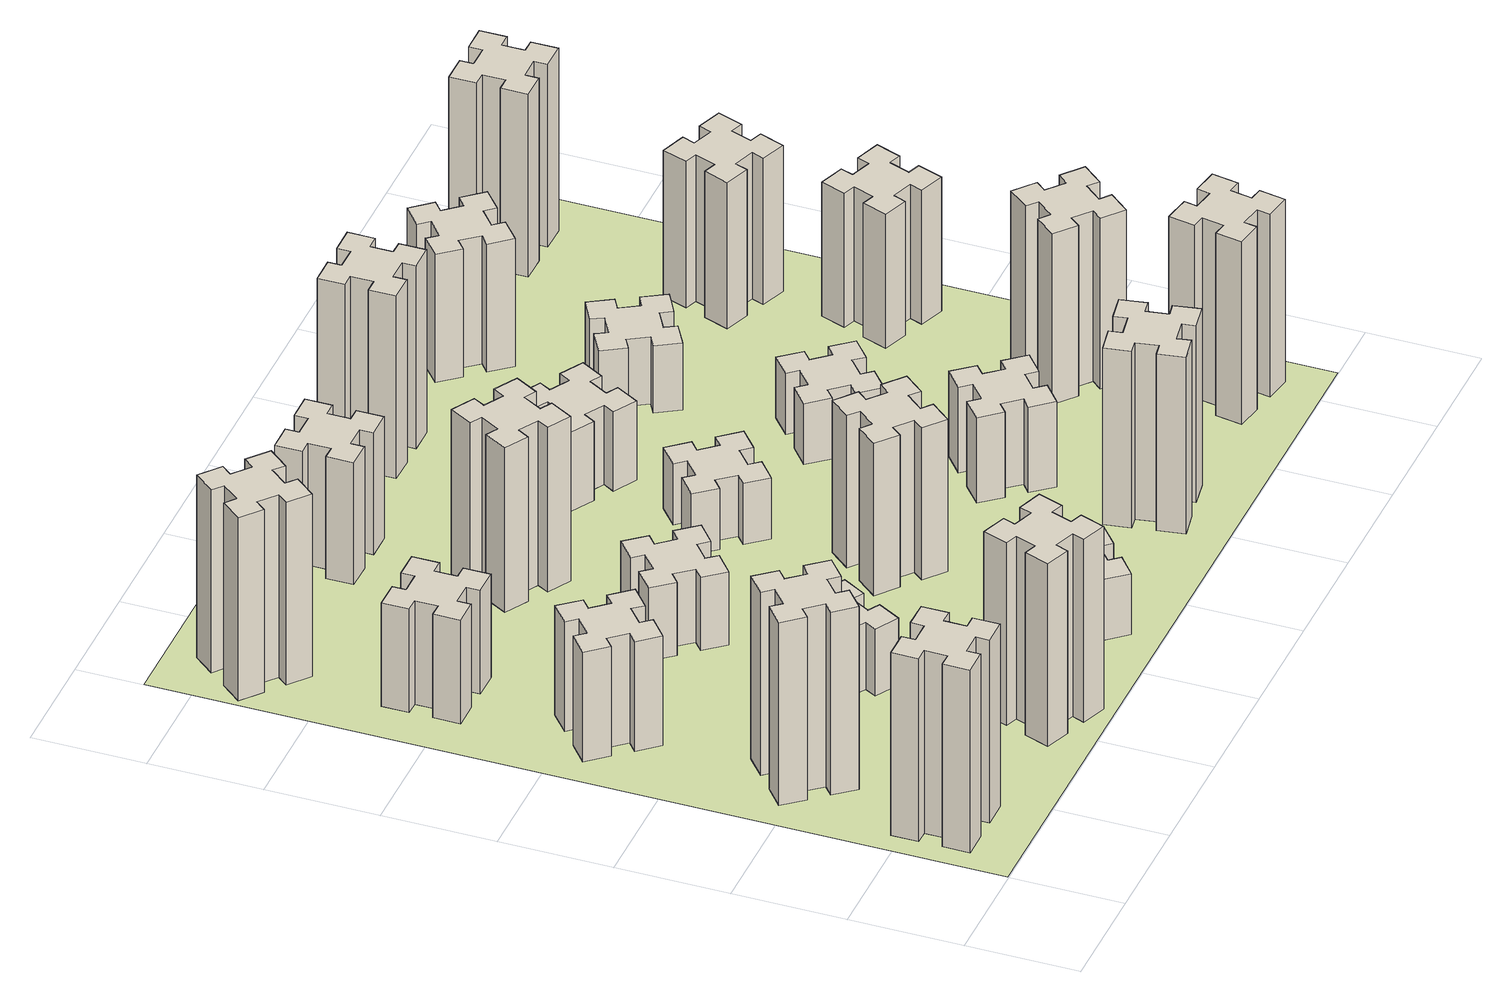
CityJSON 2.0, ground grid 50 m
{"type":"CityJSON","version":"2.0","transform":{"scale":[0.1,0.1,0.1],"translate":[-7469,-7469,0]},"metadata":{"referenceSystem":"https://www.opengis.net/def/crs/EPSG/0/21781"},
"CityObjects":{
"building1":{"type":"Building","attributes":{"class":"1000","function":"1000","usage":"1000","yearOfConstruction":2016,"roofType":"1000","measuredHeight":90,"storeysAboveGround":30,"storeysBelowGround":0},"geometry":[{"type":"Solid","lod":"1","boundaries":[[[[0,1,2,3,4,5,6,7,8,9,10,11,12,13,14,15,16,17,18,19]],[[17,16,20,21]],[[16,15,22,20]],[[15,14,23,22]],[[14,13,24,23]],[[13,12,25,24]],[[12,11,26,25]],[[11,10,27,26]],[[10,9,28,27]],[[9,8,29,28]],[[8,7,30,29]],[[7,6,31,30]],[[6,5,32,31]],[[5,4,33,32]],[[4,3,34,33]],[[3,2,35,34]],[[2,1,36,35]],[[1,0,37,36]],[[0,19,38,37]],[[19,18,39,38]],[[18,17,21,39]],[[24,25,26,27,28,29,30,31,32,33,34,35,36,37,38,39,21,20,22,23]]]]}]},
"building2":{"type":"Building","attributes":{"class":"1000","function":"1000","usage":"1000","yearOfConstruction":2016,"roofType":"1000","measuredHeight":90,"storeysAboveGround":30,"storeysBelowGround":0},"geometry":[{"type":"Solid","lod":"1","boundaries":[[[[40,41,42,43,44,45,46,47,48,49,50,51,52,53,54,55,56,57,58,59]],[[57,56,60,61]],[[56,55,62,60]],[[55,54,63,62]],[[54,53,64,63]],[[53,52,65,64]],[[52,51,66,65]],[[51,50,67,66]],[[50,49,68,67]],[[49,48,69,68]],[[48,47,70,69]],[[47,46,71,70]],[[46,45,72,71]],[[45,44,73,72]],[[44,43,74,73]],[[43,42,75,74]],[[42,41,76,75]],[[41,40,77,76]],[[40,59,78,77]],[[59,58,79,78]],[[58,57,61,79]],[[64,65,66,67,68,69,70,71,72,73,74,75,76,77,78,79,61,60,62,63]]]]}]},
"building3":{"type":"Building","attributes":{"class":"1000","function":"1000","usage":"1000","yearOfConstruction":2016,"roofType":"1000","measuredHeight":54,"storeysAboveGround":30,"storeysBelowGround":0},"geometry":[{"type":"Solid","lod":"1","boundaries":[[[[80,81,82,83,84,85,86,87,88,89,90,91,92,93,94,95,96,97,98,99]],[[97,96,100,101]],[[96,95,102,100]],[[95,94,103,102]],[[94,93,104,103]],[[93,92,105,104]],[[92,91,106,105]],[[91,90,107,106]],[[90,89,108,107]],[[89,88,109,108]],[[88,87,110,109]],[[87,86,111,110]],[[86,85,112,111]],[[85,84,113,112]],[[84,83,114,113]],[[83,82,115,114]],[[82,81,116,115]],[[81,80,117,116]],[[80,99,118,117]],[[99,98,119,118]],[[98,97,101,119]],[[104,105,106,107,108,109,110,111,112,113,114,115,116,117,118,119,101,100,102,103]]]]}]},
"building4":{"type":"Building","attributes":{"class":"1000","function":"1000","usage":"1000","yearOfConstruction":2016,"roofType":"1000","measuredHeight":51,"storeysAboveGround":30,"storeysBelowGround":0},"geometry":[{"type":"Solid","lod":"1","boundaries":[[[[120,121,122,123,124,125,126,127,128,129,130,131,132,133,134,135,136,137,138,139]],[[137,136,140,141]],[[136,135,142,140]],[[135,134,143,142]],[[134,133,144,143]],[[133,132,145,144]],[[132,131,146,145]],[[131,130,147,146]],[[130,129,148,147]],[[129,128,149,148]],[[128,127,150,149]],[[127,126,151,150]],[[126,125,152,151]],[[125,124,153,152]],[[124,123,154,153]],[[123,122,155,154]],[[122,121,156,155]],[[121,120,157,156]],[[120,139,158,157]],[[139,138,159,158]],[[138,137,141,159]],[[144,145,146,147,148,149,150,151,152,153,154,155,156,157,158,159,141,140,142,143]]]]}]},
"building5":{"type":"Building","attributes":{"class":"1000","function":"1000","usage":"1000","yearOfConstruction":2016,"roofType":"1000","measuredHeight":90,"storeysAboveGround":30,"storeysBelowGround":0},"geometry":[{"type":"Solid","lod":"1","boundaries":[[[[160,161,162,163,164,165,166,167,168,169,170,171,172,173,174,175,176,177,178,179]],[[177,176,180,181]],[[176,175,182,180]],[[175,174,183,182]],[[174,173,184,183]],[[173,172,185,184]],[[172,171,186,185]],[[171,170,187,186]],[[170,169,188,187]],[[169,168,189,188]],[[168,167,190,189]],[[167,166,191,190]],[[166,165,192,191]],[[165,164,193,192]],[[164,163,194,193]],[[163,162,195,194]],[[162,161,196,195]],[[161,160,197,196]],[[160,179,198,197]],[[179,178,199,198]],[[178,177,181,199]],[[184,185,186,187,188,189,190,191,192,193,194,195,196,197,198,199,181,180,182,183]]]]}]},
"building6":{"type":"Building","attributes":{"class":"1000","function":"1000","usage":"1000","yearOfConstruction":2016,"roofType":"1000","measuredHeight":90,"storeysAboveGround":30,"storeysBelowGround":0},"geometry":[{"type":"Solid","lod":"1","boundaries":[[[[200,201,202,203,204,205,206,207,208,209,210,211,212,213,214,215,216,217,218,219]],[[217,216,220,221]],[[216,215,222,220]],[[215,214,223,222]],[[214,213,224,223]],[[213,212,225,224]],[[212,211,226,225]],[[211,210,227,226]],[[210,209,228,227]],[[209,208,229,228]],[[208,207,230,229]],[[207,206,231,230]],[[206,205,232,231]],[[205,204,233,232]],[[204,203,234,233]],[[203,202,235,234]],[[202,201,236,235]],[[201,200,237,236]],[[200,219,238,237]],[[219,218,239,238]],[[218,217,221,239]],[[224,225,226,227,228,229,230,231,232,233,234,235,236,237,238,239,221,220,222,223]]]]}]},
"building7":{"type":"Building","attributes":{"class":"1000","function":"1000","usage":"1000","yearOfConstruction":2016,"roofType":"1000","measuredHeight":33,"storeysAboveGround":30,"storeysBelowGround":0},"geometry":[{"type":"Solid","lod":"1","boundaries":[[[[240,241,242,243,244,245,246,247,248,249,250,251,252,253,254,255,256,257,258,259]],[[257,256,260,261]],[[256,255,262,260]],[[255,254,263,262]],[[254,253,264,263]],[[253,252,265,264]],[[252,251,266,265]],[[251,250,267,266]],[[250,249,268,267]],[[249,248,269,268]],[[248,247,270,269]],[[247,246,271,270]],[[246,245,272,271]],[[245,244,273,272]],[[244,243,274,273]],[[243,242,275,274]],[[242,241,276,275]],[[241,240,277,276]],[[240,259,278,277]],[[259,258,279,278]],[[258,257,261,279]],[[264,265,266,267,268,269,270,271,272,273,274,275,276,277,278,279,261,260,262,263]]]]}]},
"building8":{"type":"Building","attributes":{"class":"1000","function":"1000","usage":"1000","yearOfConstruction":2016,"roofType":"1000","measuredHeight":36,"storeysAboveGround":30,"storeysBelowGround":0},"geometry":[{"type":"Solid","lod":"1","boundaries":[[[[280,281,282,283,284,285,286,287,288,289,290,291,292,293,294,295,296,297,298,299]],[[297,296,300,301]],[[296,295,302,300]],[[295,294,303,302]],[[294,293,304,303]],[[293,292,305,304]],[[292,291,306,305]],[[291,290,307,306]],[[290,289,308,307]],[[289,288,309,308]],[[288,287,310,309]],[[287,286,311,310]],[[286,285,312,311]],[[285,284,313,312]],[[284,283,314,313]],[[283,282,315,314]],[[282,281,316,315]],[[281,280,317,316]],[[280,299,318,317]],[[299,298,319,318]],[[298,297,301,319]],[[304,305,306,307,308,309,310,311,312,313,314,315,316,317,318,319,301,300,302,303]]]]}]},
"building9":{"type":"Building","attributes":{"class":"1000","function":"1000","usage":"1000","yearOfConstruction":2016,"roofType":"1000","measuredHeight":30,"storeysAboveGround":30,"storeysBelowGround":0},"geometry":[{"type":"Solid","lod":"1","boundaries":[[[[320,321,322,323,324,325,326,327,328,329,330,331,332,333,334,335,336,337,338,339]],[[337,336,340,341]],[[336,335,342,340]],[[335,334,343,342]],[[334,333,344,343]],[[333,332,345,344]],[[332,331,346,345]],[[331,330,347,346]],[[330,329,348,347]],[[329,328,349,348]],[[328,327,350,349]],[[327,326,351,350]],[[326,325,352,351]],[[325,324,353,352]],[[324,323,354,353]],[[323,322,355,354]],[[322,321,356,355]],[[321,320,357,356]],[[320,339,358,357]],[[339,338,359,358]],[[338,337,341,359]],[[344,345,346,347,348,349,350,351,352,353,354,355,356,357,358,359,341,340,342,343]]]]}]},
"building10":{"type":"Building","attributes":{"class":"1000","function":"1000","usage":"1000","yearOfConstruction":2016,"roofType":"1000","measuredHeight":81,"storeysAboveGround":30,"storeysBelowGround":0},"geometry":[{"type":"Solid","lod":"1","boundaries":[[[[360,361,362,363,364,365,366,367,368,369,370,371,372,373,374,375,376,377,378,379]],[[377,376,380,381]],[[376,375,382,380]],[[375,374,383,382]],[[374,373,384,383]],[[373,372,385,384]],[[372,371,386,385]],[[371,370,387,386]],[[370,369,388,387]],[[369,368,389,388]],[[368,367,390,389]],[[367,366,391,390]],[[366,365,392,391]],[[365,364,393,392]],[[364,363,394,393]],[[363,362,395,394]],[[362,361,396,395]],[[361,360,397,396]],[[360,379,398,397]],[[379,378,399,398]],[[378,377,381,399]],[[384,385,386,387,388,389,390,391,392,393,394,395,396,397,398,399,381,380,382,383]]]]}]},
"building11":{"type":"Building","attributes":{"class":"1000","function":"1000","usage":"1000","yearOfConstruction":2016,"roofType":"1000","measuredHeight":60,"storeysAboveGround":30,"storeysBelowGround":0},"geometry":[{"type":"Solid","lod":"1","boundaries":[[[[400,401,402,403,404,405,406,407,408,409,410,411,412,413,414,415,416,417,418,419]],[[417,416,420,421]],[[416,415,422,420]],[[415,414,423,422]],[[414,413,424,423]],[[413,412,425,424]],[[412,411,426,425]],[[411,410,427,426]],[[410,409,428,427]],[[409,408,429,428]],[[408,407,430,429]],[[407,406,431,430]],[[406,405,432,431]],[[405,404,433,432]],[[404,403,434,433]],[[403,402,435,434]],[[402,401,436,435]],[[401,400,437,436]],[[400,419,438,437]],[[419,418,439,438]],[[418,417,421,439]],[[424,425,426,427,428,429,430,431,432,433,434,435,436,437,438,439,421,420,422,423]]]]}]},
"building12":{"type":"Building","attributes":{"class":"1000","function":"1000","usage":"1000","yearOfConstruction":2016,"roofType":"1000","measuredHeight":75,"storeysAboveGround":30,"storeysBelowGround":0},"geometry":[{"type":"Solid","lod":"1","boundaries":[[[[440,441,442,443,444,445,446,447,448,449,450,451,452,453,454,455,456,457,458,459]],[[457,456,460,461]],[[456,455,462,460]],[[455,454,463,462]],[[454,453,464,463]],[[453,452,465,464]],[[452,451,466,465]],[[451,450,467,466]],[[450,449,468,467]],[[449,448,469,468]],[[448,447,470,469]],[[447,446,471,470]],[[446,445,472,471]],[[445,444,473,472]],[[444,443,474,473]],[[443,442,475,474]],[[442,441,476,475]],[[441,440,477,476]],[[440,459,478,477]],[[459,458,479,478]],[[458,457,461,479]],[[464,465,466,467,468,469,470,471,472,473,474,475,476,477,478,479,461,460,462,463]]]]}]},
"building13":{"type":"Building","attributes":{"class":"1000","function":"1000","usage":"1000","yearOfConstruction":2016,"roofType":"1000","measuredHeight":30,"storeysAboveGround":30,"storeysBelowGround":0},"geometry":[{"type":"Solid","lod":"1","boundaries":[[[[480,481,482,483,484,485,486,487,488,489,490,491,492,493,494,495,496,497,498,499]],[[497,496,500,501]],[[496,495,502,500]],[[495,494,503,502]],[[494,493,504,503]],[[493,492,505,504]],[[492,491,506,505]],[[491,490,507,506]],[[490,489,508,507]],[[489,488,509,508]],[[488,487,510,509]],[[487,486,511,510]],[[486,485,512,511]],[[485,484,513,512]],[[484,483,514,513]],[[483,482,515,514]],[[482,481,516,515]],[[481,480,517,516]],[[480,499,518,517]],[[499,498,519,518]],[[498,497,501,519]],[[504,505,506,507,508,509,510,511,512,513,514,515,516,517,518,519,501,500,502,503]]]]}]},
"building14":{"type":"Building","attributes":{"class":"1000","function":"1000","usage":"1000","yearOfConstruction":2016,"roofType":"1000","measuredHeight":87,"storeysAboveGround":30,"storeysBelowGround":0},"geometry":[{"type":"Solid","lod":"1","boundaries":[[[[520,521,522,523,524,525,526,527,528,529,530,531,532,533,534,535,536,537,538,539]],[[537,536,540,541]],[[536,535,542,540]],[[535,534,543,542]],[[534,533,544,543]],[[533,532,545,544]],[[532,531,546,545]],[[531,530,547,546]],[[530,529,548,547]],[[529,528,549,548]],[[528,527,550,549]],[[527,526,551,550]],[[526,525,552,551]],[[525,524,553,552]],[[524,523,554,553]],[[523,522,555,554]],[[522,521,556,555]],[[521,520,557,556]],[[520,539,558,557]],[[539,538,559,558]],[[538,537,541,559]],[[544,545,546,547,548,549,550,551,552,553,554,555,556,557,558,559,541,540,542,543]]]]}]},
"building15":{"type":"Building","attributes":{"class":"1000","function":"1000","usage":"1000","yearOfConstruction":2016,"roofType":"1000","measuredHeight":39,"storeysAboveGround":30,"storeysBelowGround":0},"geometry":[{"type":"Solid","lod":"1","boundaries":[[[[560,561,562,563,564,565,566,567,568,569,570,571,572,573,574,575,576,577,578,579]],[[577,576,580,581]],[[576,575,582,580]],[[575,574,583,582]],[[574,573,584,583]],[[573,572,585,584]],[[572,571,586,585]],[[571,570,587,586]],[[570,569,588,587]],[[569,568,589,588]],[[568,567,590,589]],[[567,566,591,590]],[[566,565,592,591]],[[565,564,593,592]],[[564,563,594,593]],[[563,562,595,594]],[[562,561,596,595]],[[561,560,597,596]],[[560,579,598,597]],[[579,578,599,598]],[[578,577,581,599]],[[584,585,586,587,588,589,590,591,592,593,594,595,596,597,598,599,581,580,582,583]]]]}]},
"building16":{"type":"Building","attributes":{"class":"1000","function":"1000","usage":"1000","yearOfConstruction":2016,"roofType":"1000","measuredHeight":90,"storeysAboveGround":30,"storeysBelowGround":0},"geometry":[{"type":"Solid","lod":"1","boundaries":[[[[600,601,602,603,604,605,606,607,608,609,610,611,612,613,614,615,616,617,618,619]],[[617,616,620,621]],[[616,615,622,620]],[[615,614,623,622]],[[614,613,624,623]],[[613,612,625,624]],[[612,611,626,625]],[[611,610,627,626]],[[610,609,628,627]],[[609,608,629,628]],[[608,607,630,629]],[[607,606,631,630]],[[606,605,632,631]],[[605,604,633,632]],[[604,603,634,633]],[[603,602,635,634]],[[602,601,636,635]],[[601,600,637,636]],[[600,619,638,637]],[[619,618,639,638]],[[618,617,621,639]],[[624,625,626,627,628,629,630,631,632,633,634,635,636,637,638,639,621,620,622,623]]]]}]},
"building17":{"type":"Building","attributes":{"class":"1000","function":"1000","usage":"1000","yearOfConstruction":2016,"roofType":"1000","measuredHeight":42,"storeysAboveGround":30,"storeysBelowGround":0},"geometry":[{"type":"Solid","lod":"1","boundaries":[[[[640,641,642,643,644,645,646,647,648,649,650,651,652,653,654,655,656,657,658,659]],[[657,656,660,661]],[[656,655,662,660]],[[655,654,663,662]],[[654,653,664,663]],[[653,652,665,664]],[[652,651,666,665]],[[651,650,667,666]],[[650,649,668,667]],[[649,648,669,668]],[[648,647,670,669]],[[647,646,671,670]],[[646,645,672,671]],[[645,644,673,672]],[[644,643,674,673]],[[643,642,675,674]],[[642,641,676,675]],[[641,640,677,676]],[[640,659,678,677]],[[659,658,679,678]],[[658,657,661,679]],[[664,665,666,667,668,669,670,671,672,673,674,675,676,677,678,679,661,660,662,663]]]]}]},
"building18":{"type":"Building","attributes":{"class":"1000","function":"1000","usage":"1000","yearOfConstruction":2016,"roofType":"1000","measuredHeight":30,"storeysAboveGround":30,"storeysBelowGround":0},"geometry":[{"type":"Solid","lod":"1","boundaries":[[[[680,681,682,683,684,685,686,687,688,689,690,691,692,693,694,695,696,697,698,699]],[[697,696,700,701]],[[696,695,702,700]],[[695,694,703,702]],[[694,693,704,703]],[[693,692,705,704]],[[692,691,706,705]],[[691,690,707,706]],[[690,689,708,707]],[[689,688,709,708]],[[688,687,710,709]],[[687,686,711,710]],[[686,685,712,711]],[[685,684,713,712]],[[684,683,714,713]],[[683,682,715,714]],[[682,681,716,715]],[[681,680,717,716]],[[680,699,718,717]],[[699,698,719,718]],[[698,697,701,719]],[[704,705,706,707,708,709,710,711,712,713,714,715,716,717,718,719,701,700,702,703]]]]}]},
"building19":{"type":"Building","attributes":{"class":"1000","function":"1000","usage":"1000","yearOfConstruction":2016,"roofType":"1000","measuredHeight":33,"storeysAboveGround":30,"storeysBelowGround":0},"geometry":[{"type":"Solid","lod":"1","boundaries":[[[[720,721,722,723,724,725,726,727,728,729,730,731,732,733,734,735,736,737,738,739]],[[737,736,740,741]],[[736,735,742,740]],[[735,734,743,742]],[[734,733,744,743]],[[733,732,745,744]],[[732,731,746,745]],[[731,730,747,746]],[[730,729,748,747]],[[729,728,749,748]],[[728,727,750,749]],[[727,726,751,750]],[[726,725,752,751]],[[725,724,753,752]],[[724,723,754,753]],[[723,722,755,754]],[[722,721,756,755]],[[721,720,757,756]],[[720,739,758,757]],[[739,738,759,758]],[[738,737,741,759]],[[744,745,746,747,748,749,750,751,752,753,754,755,756,757,758,759,741,740,742,743]]]]}]},
"building20":{"type":"Building","attributes":{"class":"1000","function":"1000","usage":"1000","yearOfConstruction":2016,"roofType":"1000","measuredHeight":90,"storeysAboveGround":30,"storeysBelowGround":0},"geometry":[{"type":"Solid","lod":"1","boundaries":[[[[760,761,762,763,764,765,766,767,768,769,770,771,772,773,774,775,776,777,778,779]],[[777,776,780,781]],[[776,775,782,780]],[[775,774,783,782]],[[774,773,784,783]],[[773,772,785,784]],[[772,771,786,785]],[[771,770,787,786]],[[770,769,788,787]],[[769,768,789,788]],[[768,767,790,789]],[[767,766,791,790]],[[766,765,792,791]],[[765,764,793,792]],[[764,763,794,793]],[[763,762,795,794]],[[762,761,796,795]],[[761,760,797,796]],[[760,779,798,797]],[[779,778,799,798]],[[778,777,781,799]],[[784,785,786,787,788,789,790,791,792,793,794,795,796,797,798,799,781,780,782,783]]]]}]},
"building21":{"type":"Building","attributes":{"class":"1000","function":"1000","usage":"1000","yearOfConstruction":2016,"roofType":"1000","measuredHeight":63,"storeysAboveGround":30,"storeysBelowGround":0},"geometry":[{"type":"Solid","lod":"1","boundaries":[[[[800,801,802,803,804,805,806,807,808,809,810,811,812,813,814,815,816,817,818,819]],[[817,816,820,821]],[[816,815,822,820]],[[815,814,823,822]],[[814,813,824,823]],[[813,812,825,824]],[[812,811,826,825]],[[811,810,827,826]],[[810,809,828,827]],[[809,808,829,828]],[[808,807,830,829]],[[807,806,831,830]],[[806,805,832,831]],[[805,804,833,832]],[[804,803,834,833]],[[803,802,835,834]],[[802,801,836,835]],[[801,800,837,836]],[[800,819,838,837]],[[819,818,839,838]],[[818,817,821,839]],[[824,825,826,827,828,829,830,831,832,833,834,835,836,837,838,839,821,820,822,823]]]]}]},
"building22":{"type":"Building","attributes":{"class":"1000","function":"1000","usage":"1000","yearOfConstruction":2016,"roofType":"1000","measuredHeight":84,"storeysAboveGround":30,"storeysBelowGround":0},"geometry":[{"type":"Solid","lod":"1","boundaries":[[[[840,841,842,843,844,845,846,847,848,849,850,851,852,853,854,855,856,857,858,859]],[[857,856,860,861]],[[856,855,862,860]],[[855,854,863,862]],[[854,853,864,863]],[[853,852,865,864]],[[852,851,866,865]],[[851,850,867,866]],[[850,849,868,867]],[[849,848,869,868]],[[848,847,870,869]],[[847,846,871,870]],[[846,845,872,871]],[[845,844,873,872]],[[844,843,874,873]],[[843,842,875,874]],[[842,841,876,875]],[[841,840,877,876]],[[840,859,878,877]],[[859,858,879,878]],[[858,857,861,879]],[[864,865,866,867,868,869,870,871,872,873,874,875,876,877,878,879,861,860,862,863]]]]}]},
"building23":{"type":"Building","attributes":{"class":"1000","function":"1000","usage":"1000","yearOfConstruction":2016,"roofType":"1000","measuredHeight":66,"storeysAboveGround":30,"storeysBelowGround":0},"geometry":[{"type":"Solid","lod":"1","boundaries":[[[[880,881,882,883,884,885,886,887,888,889,890,891,892,893,894,895,896,897,898,899]],[[897,896,900,901]],[[896,895,902,900]],[[895,894,903,902]],[[894,893,904,903]],[[893,892,905,904]],[[892,891,906,905]],[[891,890,907,906]],[[890,889,908,907]],[[889,888,909,908]],[[888,887,910,909]],[[887,886,911,910]],[[886,885,912,911]],[[885,884,913,912]],[[884,883,914,913]],[[883,882,915,914]],[[882,881,916,915]],[[881,880,917,916]],[[880,899,918,917]],[[899,898,919,918]],[[898,897,901,919]],[[904,905,906,907,908,909,910,911,912,913,914,915,916,917,918,919,901,900,902,903]]]]}]},
"building24":{"type":"Building","attributes":{"class":"1000","function":"1000","usage":"1000","yearOfConstruction":2016,"roofType":"1000","measuredHeight":72,"storeysAboveGround":30,"storeysBelowGround":0},"geometry":[{"type":"Solid","lod":"1","boundaries":[[[[920,921,922,923,924,925,926,927,928,929,930,931,932,933,934,935,936,937,938,939]],[[937,936,940,941]],[[936,935,942,940]],[[935,934,943,942]],[[934,933,944,943]],[[933,932,945,944]],[[932,931,946,945]],[[931,930,947,946]],[[930,929,948,947]],[[929,928,949,948]],[[928,927,950,949]],[[927,926,951,950]],[[926,925,952,951]],[[925,924,953,952]],[[924,923,954,953]],[[923,922,955,954]],[[922,921,956,955]],[[921,920,957,956]],[[920,939,958,957]],[[939,938,959,958]],[[938,937,941,959]],[[944,945,946,947,948,949,950,951,952,953,954,955,956,957,958,959,941,940,942,943]]]]}]},
"building25":{"type":"Building","attributes":{"class":"1000","function":"1000","usage":"1000","yearOfConstruction":2016,"roofType":"1000","measuredHeight":90,"storeysAboveGround":30,"storeysBelowGround":0},"geometry":[{"type":"Solid","lod":"1","boundaries":[[[[960,961,962,963,964,965,966,967,968,969,970,971,972,973,974,975,976,977,978,979]],[[977,976,980,981]],[[976,975,982,980]],[[975,974,983,982]],[[974,973,984,983]],[[973,972,985,984]],[[972,971,986,985]],[[971,970,987,986]],[[970,969,988,987]],[[969,968,989,988]],[[968,967,990,989]],[[967,966,991,990]],[[966,965,992,991]],[[965,964,993,992]],[[964,963,994,993]],[[963,962,995,994]],[[962,961,996,995]],[[961,960,997,996]],[[960,979,998,997]],[[979,978,999,998]],[[978,977,981,999]],[[984,985,986,987,988,989,990,991,992,993,994,995,996,997,998,999,981,980,982,983]]]]}]},
"landuse1":{"type":"LandUse","attributes":{"name":"plot1","function":"1010"},"geometry":[{"type":"MultiSurface","lod":"1","boundaries":[[[1000,1001,1002,1003]]]}]}
},
"vertices":[
[165,425,0],[165,325,0],[105,325,0],[105,205,0],[225,205,0],[225,265,0],[325,265,0],[325,205,0],[445,205,0],[445,325,0],[385,325,0],[385,425,0],[445,425,0],[445,545,0],[325,545,0],[325,485,0],[225,485,0],[225,545,0],[105,545,0],[105,425,0],[225,485,900],[225,545,900],[325,485,900],[325,545,900],[445,545,900],[445,425,900],[385,425,900],[385,325,900],[445,325,900],[445,205,900],[325,205,900],[325,265,900],[225,265,900],[225,205,900],[105,205,900],[105,325,900],[165,325,900],[165,425,900],[105,425,900],[105,545,900],
[492,1048,0],[427,1124,0],[473,1163,0],[396,1255,0],[304,1178,0],[343,1132,0],[266,1067,0],[228,1113,0],[136,1036,0],[213,944,0],[259,983,0],[323,906,0],[277,868,0],[354,776,0],[446,853,0],[408,899,0],[484,963,0],[523,917,0],[615,994,0],[538,1086,0],[484,963,900],[523,917,900],[408,899,900],[446,853,900],[354,776,900],[277,868,900],[323,906,900],[259,983,900],[213,944,900],[136,1036,900],[228,1113,900],[266,1067,900],[343,1132,900],[304,1178,900],[396,1255,900],[473,1163,900],[427,1124,900],[492,1048,900],[538,1086,900],[615,994,900],
[492,1888,0],[427,1964,0],[473,2003,0],[396,2095,0],[304,2018,0],[343,1972,0],[266,1907,0],[228,1953,0],[136,1876,0],[213,1784,0],[259,1823,0],[323,1746,0],[277,1708,0],[354,1616,0],[446,1693,0],[408,1739,0],[484,1803,0],[523,1757,0],[615,1834,0],[538,1926,0],[484,1803,540],[523,1757,540],[408,1739,540],[446,1693,540],[354,1616,540],[277,1708,540],[323,1746,540],[259,1823,540],[213,1784,540],[136,1876,540],[228,1953,540],[266,1907,540],[343,1972,540],[304,2018,540],[396,2095,540],[473,2003,540],[427,1964,540],[492,1888,540],[538,1926,540],[615,1834,540],
[485,2545,0],[485,2645,0],[545,2645,0],[545,2765,0],[425,2765,0],[425,2705,0],[325,2705,0],[325,2765,0],[205,2765,0],[205,2645,0],[265,2645,0],[265,2545,0],[205,2545,0],[205,2425,0],[325,2425,0],[325,2485,0],[425,2485,0],[425,2425,0],[545,2425,0],[545,2545,0],[425,2485,510],[425,2425,510],[325,2485,510],[325,2425,510],[205,2425,510],[205,2545,510],[265,2545,510],[265,2645,510],[205,2645,510],[205,2765,510],[325,2765,510],[325,2705,510],[425,2705,510],[425,2765,510],[545,2765,510],[545,2645,510],[485,2645,510],[485,2545,510],[545,2545,510],[545,2425,510],
[1029,360,0],[995,266,0],[939,287,0],[897,174,0],[1010,133,0],[1031,189,0],[1125,155,0],[1104,99,0],[1217,57,0],[1258,170,0],[1202,191,0],[1236,285,0],[1292,264,0],[1333,377,0],[1220,418,0],[1200,362,0],[1106,396,0],[1127,452,0],[1014,493,0],[973,380,0],[1106,396,900],[1127,452,900],[1200,362,900],[1220,418,900],[1333,377,900],[1292,264,900],[1236,285,900],[1202,191,900],[1258,170,900],[1217,57,900],[1104,99,900],[1125,155,900],[1031,189,900],[1010,133,900],[897,174,900],[939,287,900],[995,266,900],[1029,360,900],[973,380,900],[1014,493,900],
[384,3387,0],[308,3452,0],[346,3498,0],[254,3575,0],[177,3483,0],[223,3444,0],[159,3368,0],[113,3406,0],[36,3314,0],[128,3237,0],[166,3283,0],[243,3219,0],[204,3173,0],[296,3096,0],[373,3188,0],[327,3226,0],[392,3303,0],[438,3264,0],[515,3356,0],[423,3433,0],[392,3303,900],[438,3264,900],[327,3226,900],[373,3188,900],[296,3096,900],[204,3173,900],[243,3219,900],[166,3283,900],[128,3237,900],[36,3314,900],[113,3406,900],[159,3368,900],[223,3444,900],[177,3483,900],[254,3575,900],[346,3498,900],[308,3452,900],[384,3387,900],[423,3433,900],[515,3356,900],
[1086,1017,0],[1136,1104,0],[1188,1074,0],[1248,1178,0],[1144,1238,0],[1114,1186,0],[1027,1236,0],[1057,1288,0],[953,1348,0],[893,1244,0],[945,1214,0],[895,1127,0],[843,1157,0],[783,1053,0],[887,993,0],[917,1045,0],[1004,995,0],[974,943,0],[1078,883,0],[1138,987,0],[1004,995,330],[974,943,330],[917,1045,330],[887,993,330],[783,1053,330],[843,1157,330],[895,1127,330],[945,1214,330],[893,1244,330],[953,1348,330],[1057,1288,330],[1027,1236,330],[1114,1186,330],[1144,1238,330],[1248,1178,330],[1188,1074,330],[1136,1104,330],[1086,1017,330],[1138,987,330],[1078,883,330],
[1083,1972,0],[1006,1907,0],[968,1953,0],[876,1876,0],[953,1784,0],[999,1823,0],[1063,1746,0],[1017,1708,0],[1094,1616,0],[1186,1693,0],[1148,1739,0],[1224,1803,0],[1263,1757,0],[1355,1834,0],[1278,1926,0],[1232,1888,0],[1167,1964,0],[1213,2003,0],[1136,2095,0],[1044,2018,0],[1167,1964,360],[1213,2003,360],[1232,1888,360],[1278,1926,360],[1355,1834,360],[1263,1757,360],[1224,1803,360],[1148,1739,360],[1186,1693,360],[1094,1616,360],[1017,1708,360],[1063,1746,360],[999,1823,360],[953,1784,360],[876,1876,360],[968,1953,360],[1006,1907,360],[1083,1972,360],[1044,2018,360],[1136,2095,360],
[1639,343,0],[1703,266,0],[1657,228,0],[1734,136,0],[1826,213,0],[1788,259,0],[1864,323,0],[1903,277,0],[1995,354,0],[1918,446,0],[1872,408,0],[1807,484,0],[1853,523,0],[1776,615,0],[1684,538,0],[1723,492,0],[1646,427,0],[1608,473,0],[1516,396,0],[1593,304,0],[1646,427,300],[1608,473,300],[1723,492,300],[1684,538,300],[1776,615,300],[1853,523,300],[1807,484,300],[1872,408,300],[1918,446,300],[1995,354,300],[1903,277,300],[1864,323,300],[1788,259,300],[1826,213,300],[1734,136,300],[1657,228,300],[1703,266,300],[1639,343,300],[1593,304,300],[1516,396,300],
[1314,2666,0],[1227,2716,0],[1257,2768,0],[1153,2828,0],[1093,2724,0],[1145,2694,0],[1095,2607,0],[1043,2637,0],[983,2533,0],[1087,2473,0],[1117,2525,0],[1204,2475,0],[1174,2423,0],[1278,2363,0],[1338,2467,0],[1286,2497,0],[1336,2584,0],[1388,2554,0],[1448,2658,0],[1344,2718,0],[1336,2584,810],[1388,2554,810],[1286,2497,810],[1338,2467,810],[1278,2363,810],[1174,2423,810],[1204,2475,810],[1117,2525,810],[1087,2473,810],[983,2533,810],[1043,2637,810],[1095,2607,810],[1145,2694,810],[1093,2724,810],[1153,2828,810],[1257,2768,810],[1227,2716,810],[1314,2666,810],[1344,2718,810],[1448,2658,810],
[1065,3225,0],[1165,3225,0],[1165,3165,0],[1285,3165,0],[1285,3285,0],[1225,3285,0],[1225,3385,0],[1285,3385,0],[1285,3505,0],[1165,3505,0],[1165,3445,0],[1065,3445,0],[1065,3505,0],[945,3505,0],[945,3385,0],[1005,3385,0],[1005,3285,0],[945,3285,0],[945,3165,0],[1065,3165,0],[1005,3285,600],[945,3285,600],[1005,3385,600],[945,3385,600],[945,3505,600],[1065,3505,600],[1065,3445,600],[1165,3445,600],[1165,3505,600],[1285,3505,600],[1285,3385,600],[1225,3385,600],[1225,3285,600],[1285,3285,600],[1285,3165,600],[1165,3165,600],[1165,3225,600],[1065,3225,600],[1065,3165,600],[945,3165,600],
[1803,1324,0],[1739,1248,0],[1693,1286,0],[1616,1194,0],[1708,1117,0],[1746,1163,0],[1823,1099,0],[1784,1053,0],[1876,976,0],[1953,1068,0],[1907,1106,0],[1972,1183,0],[2018,1144,0],[2095,1236,0],[2003,1313,0],[1964,1267,0],[1888,1332,0],[1926,1378,0],[1834,1455,0],[1757,1363,0],[1888,1332,750],[1926,1378,750],[1964,1267,750],[2003,1313,750],[2095,1236,750],[2018,1144,750],[1972,1183,750],[1907,1106,750],[1953,1068,750],[1876,976,750],[1784,1053,750],[1823,1099,750],[1746,1163,750],[1708,1117,750],[1616,1194,750],[1693,1286,750],[1739,1248,750],[1803,1324,750],[1757,1363,750],[1834,1455,750],
[1972,1988,0],[1907,2064,0],[1953,2103,0],[1876,2195,0],[1784,2118,0],[1823,2072,0],[1746,2007,0],[1708,2053,0],[1616,1976,0],[1693,1884,0],[1739,1923,0],[1803,1846,0],[1757,1808,0],[1834,1716,0],[1926,1793,0],[1888,1839,0],[1964,1903,0],[2003,1857,0],[2095,1934,0],[2018,2026,0],[1964,1903,300],[2003,1857,300],[1888,1839,300],[1926,1793,300],[1834,1716,300],[1757,1808,300],[1803,1846,300],[1739,1923,300],[1693,1884,300],[1616,1976,300],[1708,2053,300],[1746,2007,300],[1823,2072,300],[1784,2118,300],[1876,2195,300],[1953,2103,300],[1907,2064,300],[1972,1988,300],[2018,2026,300],[2095,1934,300],
[2625,492,0],[2527,475,0],[2517,534,0],[2398,513,0],[2419,395,0],[2478,405,0],[2496,307,0],[2437,297,0],[2457,178,0],[2576,199,0],[2565,258,0],[2664,276,0],[2674,217,0],[2792,237,0],[2771,356,0],[2712,345,0],[2695,444,0],[2754,454,0],[2733,572,0],[2615,551,0],[2695,444,870],[2754,454,870],[2712,345,870],[2771,356,870],[2792,237,870],[2674,217,870],[2664,276,870],[2565,258,870],[2576,199,870],[2457,178,870],[2437,297,870],[2496,307,870],[2478,405,870],[2419,395,870],[2398,513,870],[2517,534,870],[2527,475,870],[2625,492,870],[2615,551,870],[2733,572,870],
[2026,2497,0],[2076,2584,0],[2128,2554,0],[2188,2658,0],[2084,2718,0],[2054,2666,0],[1967,2716,0],[1997,2768,0],[1893,2828,0],[1833,2724,0],[1885,2694,0],[1835,2607,0],[1783,2637,0],[1723,2533,0],[1827,2473,0],[1857,2525,0],[1944,2475,0],[1914,2423,0],[2018,2363,0],[2078,2467,0],[1944,2475,390],[1914,2423,390],[1857,2525,390],[1827,2473,390],[1723,2533,390],[1783,2637,390],[1835,2607,390],[1885,2694,390],[1833,2724,390],[1893,2828,390],[1997,2768,390],[1967,2716,390],[2054,2666,390],[2084,2718,390],[2188,2658,390],[2128,2554,390],[2076,2584,390],[2026,2497,390],[2078,2467,390],[2018,2363,390],
[1965,3385,0],[1965,3485,0],[2025,3485,0],[2025,3605,0],[1905,3605,0],[1905,3545,0],[1805,3545,0],[1805,3605,0],[1685,3605,0],[1685,3485,0],[1745,3485,0],[1745,3385,0],[1685,3385,0],[1685,3265,0],[1805,3265,0],[1805,3325,0],[1905,3325,0],[1905,3265,0],[2025,3265,0],[2025,3385,0],[1905,3325,900],[1905,3265,900],[1805,3325,900],[1805,3265,900],[1685,3265,900],[1685,3385,900],[1745,3385,900],[1745,3485,900],[1685,3485,900],[1685,3605,900],[1805,3605,900],[1805,3545,900],[1905,3545,900],[1905,3605,900],[2025,3605,900],[2025,3485,900],[1965,3485,900],[1965,3385,900],[2025,3385,900],[2025,3265,900],
[2563,1132,0],[2486,1067,0],[2448,1113,0],[2356,1036,0],[2433,944,0],[2479,983,0],[2543,906,0],[2497,868,0],[2574,776,0],[2666,853,0],[2628,899,0],[2704,963,0],[2743,917,0],[2835,994,0],[2758,1086,0],[2712,1048,0],[2647,1124,0],[2693,1163,0],[2616,1255,0],[2524,1178,0],[2647,1124,420],[2693,1163,420],[2712,1048,420],[2758,1086,420],[2835,994,420],[2743,917,420],[2704,963,420],[2628,899,420],[2666,853,420],[2574,776,420],[2497,868,420],[2543,906,420],[2479,983,420],[2433,944,420],[2356,1036,420],[2448,1113,420],[2486,1067,420],[2563,1132,420],[2524,1178,420],[2616,1255,420],
[2712,1788,0],[2647,1864,0],[2693,1903,0],[2616,1995,0],[2524,1918,0],[2563,1872,0],[2486,1807,0],[2448,1853,0],[2356,1776,0],[2433,1684,0],[2479,1723,0],[2543,1646,0],[2497,1608,0],[2574,1516,0],[2666,1593,0],[2628,1639,0],[2704,1703,0],[2743,1657,0],[2835,1734,0],[2758,1826,0],[2704,1703,300],[2743,1657,300],[2628,1639,300],[2666,1593,300],[2574,1516,300],[2497,1608,300],[2543,1646,300],[2479,1723,300],[2433,1684,300],[2356,1776,300],[2448,1853,300],[2486,1807,300],[2563,1872,300],[2524,1918,300],[2616,1995,300],[2693,1903,300],[2647,1864,300],[2712,1788,300],[2758,1826,300],[2835,1734,300],
[2475,2584,0],[2525,2497,0],[2473,2467,0],[2533,2363,0],[2637,2423,0],[2607,2475,0],[2694,2525,0],[2724,2473,0],[2828,2533,0],[2768,2637,0],[2716,2607,0],[2666,2694,0],[2718,2724,0],[2658,2828,0],[2554,2768,0],[2584,2716,0],[2497,2666,0],[2467,2718,0],[2363,2658,0],[2423,2554,0],[2497,2666,330],[2467,2718,330],[2584,2716,330],[2554,2768,330],[2658,2828,330],[2718,2724,330],[2666,2694,330],[2716,2607,330],[2768,2637,330],[2828,2533,330],[2724,2473,330],[2694,2525,330],[2607,2475,330],[2637,2423,330],[2533,2363,330],[2473,2467,330],[2525,2497,330],[2475,2584,330],[2423,2554,330],[2363,2658,330],
[3504,475,0],[3405,492,0],[3416,551,0],[3297,572,0],[3277,454,0],[3336,444,0],[3318,345,0],[3259,356,0],[3238,237,0],[3357,217,0],[3367,276,0],[3465,258,0],[3455,199,0],[3573,178,0],[3594,297,0],[3535,307,0],[3552,405,0],[3611,395,0],[3632,513,0],[3514,534,0],[3552,405,900],[3611,395,900],[3535,307,900],[3594,297,900],[3573,178,900],[3455,199,900],[3465,258,900],[3367,276,900],[3357,217,900],[3238,237,900],[3259,356,900],[3318,345,900],[3336,444,900],[3277,454,900],[3297,572,900],[3416,551,900],[3405,492,900],[3504,475,900],[3514,534,900],[3632,513,900],
[2712,3368,0],[2647,3444,0],[2693,3483,0],[2616,3575,0],[2524,3498,0],[2563,3452,0],[2486,3387,0],[2448,3433,0],[2356,3356,0],[2433,3264,0],[2479,3303,0],[2543,3226,0],[2497,3188,0],[2574,3096,0],[2666,3173,0],[2628,3219,0],[2704,3283,0],[2743,3237,0],[2835,3314,0],[2758,3406,0],[2704,3283,630],[2743,3237,630],[2628,3219,630],[2666,3173,630],[2574,3096,630],[2497,3188,630],[2543,3226,630],[2479,3303,630],[2433,3264,630],[2356,3356,630],[2448,3433,630],[2486,3387,630],[2563,3452,630],[2524,3498,630],[2616,3575,630],[2693,3483,630],[2647,3444,630],[2712,3368,630],[2758,3406,630],[2835,3314,630],
[3387,906,0],[3452,983,0],[3498,944,0],[3575,1036,0],[3483,1113,0],[3444,1067,0],[3368,1132,0],[3406,1178,0],[3314,1255,0],[3237,1163,0],[3283,1124,0],[3219,1048,0],[3173,1086,0],[3096,994,0],[3188,917,0],[3226,963,0],[3303,899,0],[3264,853,0],[3356,776,0],[3433,868,0],[3303,899,840],[3264,853,840],[3226,963,840],[3188,917,840],[3096,994,840],[3173,1086,840],[3219,1048,840],[3283,1124,840],[3237,1163,840],[3314,1255,840],[3406,1178,840],[3368,1132,840],[3444,1067,840],[3483,1113,840],[3575,1036,840],[3498,944,840],[3452,983,840],[3387,906,840],[3433,868,840],[3356,776,840],
[3520,1942,0],[3426,1976,0],[3447,2032,0],[3334,2073,0],[3293,1960,0],[3349,1940,0],[3315,1846,0],[3259,1867,0],[3217,1754,0],[3330,1713,0],[3351,1769,0],[3445,1735,0],[3424,1679,0],[3537,1637,0],[3578,1750,0],[3522,1771,0],[3556,1865,0],[3612,1844,0],[3653,1957,0],[3540,1998,0],[3556,1865,660],[3612,1844,660],[3522,1771,660],[3578,1750,660],[3537,1637,660],[3424,1679,660],[3445,1735,660],[3351,1769,660],[3330,1713,660],[3217,1754,660],[3259,1867,660],[3315,1846,660],[3349,1940,660],[3293,1960,660],[3334,2073,660],[3447,2032,660],[3426,1976,660],[3520,1942,660],[3540,1998,660],[3653,1957,660],
[3420,2582,0],[3326,2616,0],[3347,2672,0],[3234,2713,0],[3193,2600,0],[3249,2580,0],[3215,2486,0],[3159,2507,0],[3117,2394,0],[3230,2353,0],[3251,2409,0],[3345,2375,0],[3324,2319,0],[3437,2277,0],[3478,2390,0],[3422,2411,0],[3456,2505,0],[3512,2484,0],[3553,2597,0],[3440,2638,0],[3456,2505,720],[3512,2484,720],[3422,2411,720],[3478,2390,720],[3437,2277,720],[3324,2319,720],[3345,2375,720],[3251,2409,720],[3230,2353,720],[3117,2394,720],[3159,2507,720],[3215,2486,720],[3249,2580,720],[3193,2600,720],[3234,2713,720],[3347,2672,720],[3326,2616,720],[3420,2582,720],[3440,2638,720],[3553,2597,720],
[3285,3325,0],[3385,3325,0],[3385,3265,0],[3505,3265,0],[3505,3385,0],[3445,3385,0],[3445,3485,0],[3505,3485,0],[3505,3605,0],[3385,3605,0],[3385,3545,0],[3285,3545,0],[3285,3605,0],[3165,3605,0],[3165,3485,0],[3225,3485,0],[3225,3385,0],[3165,3385,0],[3165,3265,0],[3285,3265,0],[3225,3385,900],[3165,3385,900],[3225,3485,900],[3165,3485,900],[3165,3605,900],[3285,3605,900],[3285,3545,900],[3385,3545,900],[3385,3605,900],[3505,3605,900],[3505,3485,900],[3445,3485,900],[3445,3385,900],[3505,3385,900],[3505,3265,900],[3385,3265,900],[3385,3325,900],[3285,3325,900],[3285,3265,900],[3165,3265,900],
[5,3705,0],[3705,3705,0],[3705,5,0],[5,5,0]
]}
